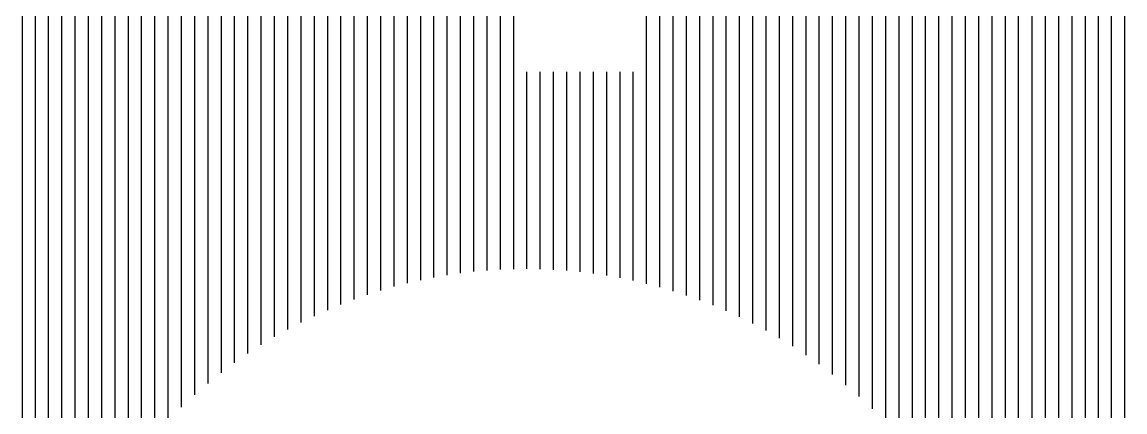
# Model space of a CAD drawing. Header units: millimetres. Extents: x -155 to -21, y -38 to 37.
# Drawn here: x -54.12 to -37.52, y -5.55 to 0.32 of the extents above; entities that cross this region are included whole.
import ezdxf

# ---------------------------------------------------------------- set-up
doc = ezdxf.new("R2010")
doc.units = ezdxf.units.MM
doc.layers.add('Layer 06', color=172, linetype='Continuous', true_color=0x0000bf)

msp = doc.modelspace()

# ---------------------------------------------------------------- linework, layer by layer
at = {"layer": 'Layer 06'}
for points in [[(-54.124, 13.156), (-54.124, -37.799)], [(-53.924, -9.59), (-53.924, 13.156)], [(-53.724, -8.748), (-53.724, 13.156)], [(-53.524, -8.168), (-53.524, 13.156)], [(-53.324, -7.704), (-53.324, 13.156)], [(-53.124, -7.31), (-53.124, 13.156)], [(-52.924, -6.965), (-52.924, 13.156)], [(-52.724, -6.657), (-52.724, 13.156)], [(-52.524, -6.38), (-52.524, 13.156)], [(-52.324, -6.126), (-52.324, 13.156)], [(-52.124, -5.894), (-52.124, 13.156)], [(-51.924, -5.679), (-51.924, 13.156)], [(-51.724, -5.481), (-51.724, 13.156)], [(-51.524, -5.296), (-51.524, 13.156)], [(-51.324, -5.124), (-51.324, 13.156)], [(-51.124, -4.964), (-51.124, 13.156)], [(-50.924, -4.815), (-50.924, 13.156)], [(-50.724, -4.676), (-50.724, 13.156)], [(-50.524, -4.546), (-50.524, 13.156)], [(-50.524, -4.546), (-50.524, 13.156)], [(-50.324, -4.425), (-50.324, 13.156)], [(-50.324, -4.425), (-50.324, 13.156)], [(-50.124, -4.312), (-50.124, 13.156)], [(-50.124, -4.312), (-50.124, 13.156)], [(-49.924, -4.207), (-49.924, 13.156)], [(-49.924, -4.207), (-49.924, 13.156)], [(-49.724, -4.11), (-49.724, 13.156)], [(-49.724, -4.11), (-49.724, 13.156)], [(-49.524, -4.019), (-49.524, 13.156)], [(-49.524, -4.019), (-49.524, 13.156)], [(-49.324, -3.936), (-49.324, 13.156)], [(-49.324, -3.936), (-49.324, 13.156)], [(-49.124, -3.859), (-49.124, 13.156)], [(-49.124, -3.859), (-49.124, 13.156)], [(-48.924, -3.789), (-48.924, 13.156)], [(-48.924, -3.789), (-48.924, 13.156)], [(-48.724, -3.725), (-48.724, 13.156)], [(-48.724, -3.725), (-48.724, 13.156)], [(-48.524, -3.667), (-48.524, 13.156)], [(-48.524, -3.667), (-48.524, 13.156)], [(-48.324, -3.615), (-48.324, 13.156)], [(-48.324, -3.615), (-48.324, 13.156)], [(-48.124, -3.569), (-48.124, 13.156)], [(-48.124, -3.569), (-48.124, 13.156)], [(-47.924, -3.529), (-47.924, 13.156)], [(-47.924, -3.529), (-47.924, 13.156)], [(-47.724, -3.494), (-47.724, 13.156)], [(-47.724, -3.494), (-47.724, 13.156)], [(-47.524, -3.465), (-47.524, 13.156)], [(-47.524, -3.465), (-47.524, 13.156)], [(-47.324, -3.441), (-47.324, 13.156)], [(-47.324, -3.441), (-47.324, 13.156)], [(-47.124, -3.423), (-47.124, 13.156)], [(-47.124, -3.423), (-47.124, 13.156)], [(-46.924, -3.41), (-46.924, 13.156)], [(-46.924, -3.41), (-46.924, 13.156)], [(-46.724, -3.402), (-46.724, 13.156)], [(-46.724, -3.402), (-46.724, 13.156)], [(-44.724, -3.623), (-44.724, 13.156)], [(-44.524, -3.676), (-44.524, 13.156)], [(-44.324, -3.735), (-44.324, 13.156)], [(-44.124, -3.799), (-44.124, 13.156)], [(-43.924, -3.871), (-43.924, 13.156)], [(-43.724, -3.948), (-43.724, 13.156)], [(-43.524, -4.033), (-43.524, 13.156)], [(-43.324, -4.124), (-43.324, 13.156)], [(-43.124, -4.223), (-43.124, 13.156)], [(-42.924, -4.329), (-42.924, 13.156)], [(-42.724, -4.443), (-42.724, 13.156)], [(-42.524, -4.565), (-42.524, 13.156)], [(-42.524, -4.565), (-42.524, 13.156)], [(-42.324, -4.697), (-42.324, 13.156)], [(-42.324, -4.697), (-42.324, 13.156)], [(-42.124, -4.837), (-42.124, 13.156)], [(-42.124, -4.837), (-42.124, 13.156)], [(-41.924, -4.988), (-41.924, 13.156)], [(-41.924, -4.988), (-41.924, 13.156)], [(-41.724, -5.15), (-41.724, 13.156)], [(-41.724, -5.15), (-41.724, 13.156)], [(-41.524, -5.323), (-41.524, 13.156)], [(-41.524, -5.323), (-41.524, 13.156)], [(-41.324, -5.51), (-41.324, 13.156)], [(-41.324, -5.51), (-41.324, 13.156)], [(-41.124, -5.711), (-41.124, 13.156)], [(-41.124, -5.711), (-41.124, 13.156)], [(-40.924, -5.928), (-40.924, 13.156)], [(-40.924, -5.928), (-40.924, 13.156)], [(-40.724, -6.164), (-40.724, 13.156)], [(-40.724, -6.164), (-40.724, 13.156)], [(-40.524, -6.42), (-40.524, 13.156)], [(-40.524, -6.42), (-40.524, 13.156)], [(-40.324, -6.702), (-40.324, 13.156)], [(-40.324, -6.702), (-40.324, 13.156)], [(-40.124, -7.015), (-40.124, 13.156)], [(-40.124, -7.015), (-40.124, 13.156)], [(-40.124, -7.015), (-40.124, 13.156)], [(-39.924, -7.366), (-39.924, 13.156)], [(-39.924, -7.366), (-39.924, 13.156)], [(-39.924, -7.366), (-39.924, 13.156)], [(-39.724, -7.769), (-39.724, 13.156)], [(-39.724, -7.769), (-39.724, 13.156)], [(-39.724, -7.769), (-39.724, 13.156)], [(-39.524, -8.247), (-39.524, 13.156)], [(-39.524, -8.247), (-39.524, 13.156)], [(-39.524, -8.247), (-39.524, 13.156)], [(-39.324, -8.853), (-39.324, 13.156)], [(-39.324, -8.853), (-39.324, 13.156)], [(-39.324, -8.853), (-39.324, 13.156)], [(-39.124, -9.776), (-39.124, 13.156)], [(-39.124, -9.776), (-39.124, 13.156)], [(-39.124, -9.776), (-39.124, 13.156)], [(-38.924, 13.156), (-38.924, -37.799)], [(-38.924, 13.156), (-38.924, -37.799)], [(-38.924, 13.156), (-38.924, -37.799)], [(-38.724, 13.156), (-38.724, -37.799)], [(-38.724, 13.156), (-38.724, -37.799)], [(-38.724, 13.156), (-38.724, -37.799)], [(-38.524, 13.156), (-38.524, -37.799)], [(-38.524, 13.156), (-38.524, -37.799)], [(-38.524, 13.156), (-38.524, -37.799)], [(-38.324, 13.156), (-38.324, -37.799)], [(-38.324, 13.156), (-38.324, -37.799)], [(-38.324, 13.156), (-38.324, -37.799)], [(-38.124, 13.156), (-38.124, -37.799)], [(-38.124, 13.156), (-38.124, -37.799)], [(-38.124, 13.156), (-38.124, -37.799)], [(-37.924, -9.59), (-37.924, 13.156)], [(-37.924, -9.59), (-37.924, 13.156)], [(-37.924, -9.59), (-37.924, 13.156)], [(-37.924, -9.59), (-37.924, 13.156)], [(-37.724, -8.748), (-37.724, 13.156)], [(-37.724, -8.748), (-37.724, 13.156)], [(-37.724, -8.748), (-37.724, 13.156)], [(-37.724, -8.748), (-37.724, 13.156)], [(-37.524, -8.168), (-37.524, 13.156)], [(-37.524, -8.168), (-37.524, 13.156)], [(-37.524, -8.168), (-37.524, 13.156)], [(-37.524, -8.168), (-37.524, 13.156)], [(-51.324, -5.124), (-51.324, -0.43)], [(-51.124, -4.964), (-51.124, -0.43)], [(-50.924, -4.815), (-50.924, -0.43)], [(-50.724, -4.676), (-50.724, -0.43)], [(-46.524, -3.4), (-46.524, -0.43)], [(-46.524, -3.4), (-46.524, -0.43)], [(-46.524, -3.4), (-46.524, -0.43)], [(-46.324, -3.403), (-46.324, -0.43)], [(-46.324, -3.403), (-46.324, -0.43)], [(-46.324, -3.403), (-46.324, -0.43)], [(-46.124, -3.411), (-46.124, -0.43)], [(-46.124, -3.411), (-46.124, -0.43)], [(-46.124, -3.411), (-46.124, -0.43)], [(-45.924, -3.425), (-45.924, -0.43)], [(-45.924, -3.425), (-45.924, -0.43)], [(-45.924, -3.425), (-45.924, -0.43)], [(-45.724, -3.444), (-45.724, -0.43)], [(-45.724, -3.444), (-45.724, -0.43)], [(-45.724, -3.444), (-45.724, -0.43)], [(-45.524, -3.469), (-45.524, -0.43)], [(-45.524, -3.469), (-45.524, -0.43)], [(-45.524, -3.469), (-45.524, -0.43)], [(-45.324, -3.499), (-45.324, -0.43)], [(-45.324, -3.499), (-45.324, -0.43)], [(-45.324, -3.499), (-45.324, -0.43)], [(-45.124, -3.535), (-45.124, -0.43)], [(-45.124, -3.535), (-45.124, -0.43)], [(-45.124, -3.535), (-45.124, -0.43)], [(-44.924, -3.576), (-44.924, -0.43)], [(-44.924, -3.576), (-44.924, -0.43)], [(-44.924, -3.576), (-44.924, -0.43)], [(-44.724, -3.623), (-44.724, -0.43)], [(-44.724, -3.623), (-44.724, -0.43)], [(-44.524, -3.676), (-44.524, -0.43)], [(-44.524, -3.676), (-44.524, -0.43)], [(-44.324, -3.735), (-44.324, -0.43)], [(-44.324, -3.735), (-44.324, -0.43)], [(-44.124, -3.799), (-44.124, -0.43)], [(-44.124, -3.799), (-44.124, -0.43)], [(-43.924, -3.871), (-43.924, -0.43)], [(-43.924, -3.871), (-43.924, -0.43)], [(-43.724, -3.948), (-43.724, -0.43)], [(-43.724, -3.948), (-43.724, -0.43)], [(-43.524, -4.033), (-43.524, -0.43)], [(-43.524, -4.033), (-43.524, -0.43)], [(-43.324, -4.124), (-43.324, -0.43)], [(-43.324, -4.124), (-43.324, -0.43)], [(-43.124, -4.223), (-43.124, -0.43)], [(-43.124, -4.223), (-43.124, -0.43)], [(-42.924, -4.329), (-42.924, -0.43)], [(-42.924, -4.329), (-42.924, -0.43)], [(-42.724, -4.443), (-42.724, -0.43)], [(-42.724, -4.443), (-42.724, -0.43)], [(-42.524, -4.565), (-42.524, -0.43)], [(-42.324, -4.697), (-42.324, -0.43)], [(-42.124, -4.837), (-42.124, -0.43)], [(-41.924, -4.988), (-41.924, -0.43)], [(-41.724, -5.15), (-41.724, -0.43)], [(-41.524, -5.323), (-41.524, -0.43)], [(-41.524, -5.323), (-41.524, -0.43)], [(-41.324, -5.51), (-41.324, -0.43)], [(-41.324, -5.51), (-41.324, -0.43)], [(-41.124, -5.711), (-41.124, -0.43)], [(-41.124, -5.711), (-41.124, -0.43)], [(-40.924, -5.928), (-40.924, -0.43)], [(-40.924, -5.928), (-40.924, -0.43)], [(-40.724, -6.164), (-40.724, -0.43)], [(-40.724, -6.164), (-40.724, -0.43)], [(-40.524, -6.42), (-40.524, -0.43)], [(-40.524, -6.42), (-40.524, -0.43)], [(-40.324, -6.702), (-40.324, -0.43)], [(-40.124, -7.015), (-40.124, -0.43)], [(-39.924, -7.366), (-39.924, -0.43)], [(-39.724, -7.769), (-39.724, -0.43)], [(-39.524, -8.247), (-39.524, -0.43)], [(-39.324, -8.853), (-39.324, -0.43)], [(-39.124, -9.776), (-39.124, -0.43)], [(-38.924, -0.43), (-38.924, -37.799)], [(-38.724, -0.43), (-38.724, -37.799)], [(-38.524, -0.43), (-38.524, -37.799)], [(-38.324, -0.43), (-38.324, -37.799)], [(-38.124, -0.43), (-38.124, -37.799)], [(-54.124, -1.522), (-54.124, -37.799)], [(-54.124, -1.522), (-54.124, -37.799)], [(-54.124, -1.522), (-54.124, -37.799)], [(-54.124, -1.522), (-54.124, -37.799)], [(-54.124, -1.522), (-54.124, -37.799)], [(-54.124, -1.522), (-54.124, -37.799)], [(-54.124, -1.522), (-54.124, -37.799)], [(-53.924, -9.59), (-53.924, -1.522)], [(-53.924, -9.59), (-53.924, -1.522)], [(-53.924, -9.59), (-53.924, -1.522)], [(-53.924, -9.59), (-53.924, -1.522)], [(-53.924, -9.59), (-53.924, -1.522)], [(-53.924, -9.59), (-53.924, -1.522)], [(-53.924, -9.59), (-53.924, -1.522)], [(-53.724, -8.748), (-53.724, -1.522)], [(-53.724, -8.748), (-53.724, -1.522)], [(-53.724, -8.748), (-53.724, -1.522)], [(-53.724, -8.748), (-53.724, -1.522)], [(-53.724, -8.748), (-53.724, -1.522)], [(-53.724, -8.748), (-53.724, -1.522)], [(-53.724, -8.748), (-53.724, -1.522)], [(-53.524, -8.168), (-53.524, -1.522)], [(-53.524, -8.168), (-53.524, -1.522)], [(-53.524, -8.168), (-53.524, -1.522)], [(-53.524, -8.168), (-53.524, -1.522)], [(-53.524, -8.168), (-53.524, -1.522)], [(-53.524, -8.168), (-53.524, -1.522)], [(-53.524, -8.168), (-53.524, -1.522)], [(-53.324, -7.704), (-53.324, -1.522)], [(-53.324, -7.704), (-53.324, -1.522)], [(-53.324, -7.704), (-53.324, -1.522)], [(-53.324, -7.704), (-53.324, -1.522)], [(-53.324, -7.704), (-53.324, -1.522)], [(-53.324, -7.704), (-53.324, -1.522)], [(-53.324, -7.704), (-53.324, -1.522)], [(-53.124, -7.31), (-53.124, -1.522)], [(-53.124, -7.31), (-53.124, -1.522)], [(-53.124, -7.31), (-53.124, -1.522)], [(-53.124, -7.31), (-53.124, -1.522)], [(-53.124, -7.31), (-53.124, -1.522)], [(-53.124, -7.31), (-53.124, -1.522)], [(-53.124, -7.31), (-53.124, -1.522)], [(-52.924, -6.965), (-52.924, -1.522)], [(-52.924, -6.965), (-52.924, -1.522)], [(-52.924, -6.965), (-52.924, -1.522)], [(-52.924, -6.965), (-52.924, -1.522)], [(-52.924, -6.965), (-52.924, -1.522)], [(-52.924, -6.965), (-52.924, -1.522)], [(-52.924, -6.965), (-52.924, -1.522)], [(-52.724, -6.657), (-52.724, -1.522)], [(-52.724, -6.657), (-52.724, -1.522)], [(-52.724, -6.657), (-52.724, -1.522)], [(-52.724, -6.657), (-52.724, -1.522)], [(-52.724, -6.657), (-52.724, -1.522)], [(-52.724, -6.657), (-52.724, -1.522)], [(-52.724, -6.657), (-52.724, -1.522)], [(-52.524, -6.38), (-52.524, -1.522)], [(-52.524, -6.38), (-52.524, -1.522)], [(-52.524, -6.38), (-52.524, -1.522)], [(-52.524, -6.38), (-52.524, -1.522)], [(-52.524, -6.38), (-52.524, -1.522)], [(-52.524, -6.38), (-52.524, -1.522)], [(-52.524, -6.38), (-52.524, -1.522)], [(-52.324, -6.126), (-52.324, -1.522)], [(-52.324, -6.126), (-52.324, -1.522)], [(-52.324, -6.126), (-52.324, -1.522)], [(-52.324, -6.126), (-52.324, -1.522)], [(-52.324, -6.126), (-52.324, -1.522)], [(-52.324, -6.126), (-52.324, -1.522)], [(-52.324, -6.126), (-52.324, -1.522)], [(-52.124, -5.894), (-52.124, -1.522)], [(-52.124, -5.894), (-52.124, -1.522)], [(-52.124, -5.894), (-52.124, -1.522)], [(-52.124, -5.894), (-52.124, -1.522)], [(-52.124, -5.894), (-52.124, -1.522)], [(-52.124, -5.894), (-52.124, -1.522)], [(-52.124, -5.894), (-52.124, -1.522)], [(-51.924, -5.679), (-51.924, -1.522)], [(-51.924, -5.679), (-51.924, -1.522)], [(-51.924, -5.679), (-51.924, -1.522)], [(-51.924, -5.679), (-51.924, -1.522)], [(-51.924, -5.679), (-51.924, -1.522)], [(-51.924, -5.679), (-51.924, -1.522)], [(-51.924, -5.679), (-51.924, -1.522)], [(-51.724, -5.481), (-51.724, -1.522)], [(-51.724, -5.481), (-51.724, -1.522)], [(-51.724, -5.481), (-51.724, -1.522)], [(-51.724, -5.481), (-51.724, -1.522)], [(-51.724, -5.481), (-51.724, -1.522)], [(-51.724, -5.481), (-51.724, -1.522)], [(-51.724, -5.481), (-51.724, -1.522)], [(-51.524, -5.296), (-51.524, -1.522)], [(-51.524, -5.296), (-51.524, -1.522)], [(-51.524, -5.296), (-51.524, -1.522)], [(-51.524, -5.296), (-51.524, -1.522)], [(-51.524, -5.296), (-51.524, -1.522)], [(-51.524, -5.296), (-51.524, -1.522)], [(-51.324, -5.124), (-51.324, -1.522)], [(-51.324, -5.124), (-51.324, -1.522)], [(-51.324, -5.124), (-51.324, -1.522)], [(-51.324, -5.124), (-51.324, -1.522)], [(-51.324, -5.124), (-51.324, -1.522)], [(-51.324, -5.124), (-51.324, -1.522)], [(-51.124, -4.964), (-51.124, -1.522)], [(-51.124, -4.964), (-51.124, -1.522)], [(-51.124, -4.964), (-51.124, -1.522)], [(-51.124, -4.964), (-51.124, -1.522)], [(-51.124, -4.964), (-51.124, -1.522)], [(-51.124, -4.964), (-51.124, -1.522)], [(-50.924, -4.815), (-50.924, -1.522)], [(-50.924, -4.815), (-50.924, -1.522)], [(-50.924, -4.815), (-50.924, -1.522)], [(-50.924, -4.815), (-50.924, -1.522)], [(-50.924, -4.815), (-50.924, -1.522)], [(-50.924, -4.815), (-50.924, -1.522)], [(-50.724, -4.676), (-50.724, -1.522)], [(-50.724, -4.676), (-50.724, -1.522)], [(-50.724, -4.676), (-50.724, -1.522)], [(-50.724, -4.676), (-50.724, -1.522)], [(-50.724, -4.676), (-50.724, -1.522)], [(-50.724, -4.676), (-50.724, -1.522)], [(-50.524, -4.546), (-50.524, -1.522)], [(-50.524, -4.546), (-50.524, -1.522)], [(-50.524, -4.546), (-50.524, -1.522)], [(-50.524, -4.546), (-50.524, -1.522)], [(-50.524, -4.546), (-50.524, -1.522)], [(-50.524, -4.546), (-50.524, -1.522)], [(-50.324, -4.425), (-50.324, -1.522)], [(-50.324, -4.425), (-50.324, -1.522)], [(-50.324, -4.425), (-50.324, -1.522)], [(-50.324, -4.425), (-50.324, -1.522)], [(-50.324, -4.425), (-50.324, -1.522)], [(-50.324, -4.425), (-50.324, -1.522)], [(-50.124, -4.312), (-50.124, -1.522)], [(-50.124, -4.312), (-50.124, -1.522)], [(-50.124, -4.312), (-50.124, -1.522)], [(-50.124, -4.312), (-50.124, -1.522)], [(-50.124, -4.312), (-50.124, -1.522)], [(-50.124, -4.312), (-50.124, -1.522)], [(-49.924, -4.207), (-49.924, -1.522)], [(-49.924, -4.207), (-49.924, -1.522)], [(-49.924, -4.207), (-49.924, -1.522)], [(-49.924, -4.207), (-49.924, -1.522)], [(-49.924, -4.207), (-49.924, -1.522)], [(-49.924, -4.207), (-49.924, -1.522)], [(-49.724, -4.11), (-49.724, -1.522)], [(-49.724, -4.11), (-49.724, -1.522)], [(-49.724, -4.11), (-49.724, -1.522)], [(-49.724, -4.11), (-49.724, -1.522)], [(-49.724, -4.11), (-49.724, -1.522)], [(-49.724, -4.11), (-49.724, -1.522)], [(-49.524, -4.019), (-49.524, -1.522)], [(-49.524, -4.019), (-49.524, -1.522)], [(-49.524, -4.019), (-49.524, -1.522)], [(-49.524, -4.019), (-49.524, -1.522)], [(-49.524, -4.019), (-49.524, -1.522)], [(-49.524, -4.019), (-49.524, -1.522)], [(-49.324, -3.936), (-49.324, -1.522)], [(-49.324, -3.936), (-49.324, -1.522)], [(-49.324, -3.936), (-49.324, -1.522)], [(-49.324, -3.936), (-49.324, -1.522)], [(-49.324, -3.936), (-49.324, -1.522)], [(-49.324, -3.936), (-49.324, -1.522)], [(-49.124, -3.859), (-49.124, -1.522)], [(-49.124, -3.859), (-49.124, -1.522)], [(-49.124, -3.859), (-49.124, -1.522)], [(-49.124, -3.859), (-49.124, -1.522)], [(-49.124, -3.859), (-49.124, -1.522)], [(-49.124, -3.859), (-49.124, -1.522)], [(-48.924, -3.789), (-48.924, -1.522)], [(-48.924, -3.789), (-48.924, -1.522)], [(-48.924, -3.789), (-48.924, -1.522)], [(-48.924, -3.789), (-48.924, -1.522)], [(-48.924, -3.789), (-48.924, -1.522)], [(-48.924, -3.789), (-48.924, -1.522)], [(-48.724, -3.725), (-48.724, -1.522)], [(-48.724, -3.725), (-48.724, -1.522)], [(-48.724, -3.725), (-48.724, -1.522)], [(-48.724, -3.725), (-48.724, -1.522)], [(-48.724, -3.725), (-48.724, -1.522)], [(-48.724, -3.725), (-48.724, -1.522)], [(-48.524, -3.667), (-48.524, -1.522)], [(-48.524, -3.667), (-48.524, -1.522)], [(-48.524, -3.667), (-48.524, -1.522)], [(-48.524, -3.667), (-48.524, -1.522)], [(-48.524, -3.667), (-48.524, -1.522)], [(-48.524, -3.667), (-48.524, -1.522)], [(-48.324, -3.615), (-48.324, -1.522)], [(-48.324, -3.615), (-48.324, -1.522)], [(-48.324, -3.615), (-48.324, -1.522)], [(-48.324, -3.615), (-48.324, -1.522)], [(-48.324, -3.615), (-48.324, -1.522)], [(-48.324, -3.615), (-48.324, -1.522)], [(-48.124, -3.569), (-48.124, -1.522)], [(-48.124, -3.569), (-48.124, -1.522)], [(-48.124, -3.569), (-48.124, -1.522)], [(-48.124, -3.569), (-48.124, -1.522)], [(-48.124, -3.569), (-48.124, -1.522)], [(-48.124, -3.569), (-48.124, -1.522)], [(-47.924, -3.529), (-47.924, -1.522)], [(-47.924, -3.529), (-47.924, -1.522)], [(-47.924, -3.529), (-47.924, -1.522)], [(-47.924, -3.529), (-47.924, -1.522)], [(-47.924, -3.529), (-47.924, -1.522)], [(-47.924, -3.529), (-47.924, -1.522)], [(-47.724, -3.494), (-47.724, -1.522)], [(-47.724, -3.494), (-47.724, -1.522)], [(-47.724, -3.494), (-47.724, -1.522)], [(-47.724, -3.494), (-47.724, -1.522)], [(-47.724, -3.494), (-47.724, -1.522)], [(-47.724, -3.494), (-47.724, -1.522)], [(-47.524, -3.465), (-47.524, -1.522)], [(-47.524, -3.465), (-47.524, -1.522)], [(-47.524, -3.465), (-47.524, -1.522)], [(-47.524, -3.465), (-47.524, -1.522)], [(-47.524, -3.465), (-47.524, -1.522)], [(-47.524, -3.465), (-47.524, -1.522)], [(-47.324, -3.441), (-47.324, -1.522)], [(-47.324, -3.441), (-47.324, -1.522)], [(-47.324, -3.441), (-47.324, -1.522)], [(-47.324, -3.441), (-47.324, -1.522)], [(-47.324, -3.441), (-47.324, -1.522)], [(-47.324, -3.441), (-47.324, -1.522)], [(-47.124, -3.423), (-47.124, -1.522)], [(-47.124, -3.423), (-47.124, -1.522)], [(-47.124, -3.423), (-47.124, -1.522)], [(-47.124, -3.423), (-47.124, -1.522)], [(-47.124, -3.423), (-47.124, -1.522)], [(-47.124, -3.423), (-47.124, -1.522)], [(-46.924, -3.41), (-46.924, -1.522)], [(-46.924, -3.41), (-46.924, -1.522)], [(-46.924, -3.41), (-46.924, -1.522)], [(-46.924, -3.41), (-46.924, -1.522)], [(-46.924, -3.41), (-46.924, -1.522)], [(-46.924, -3.41), (-46.924, -1.522)], [(-46.724, -3.402), (-46.724, -1.522)], [(-46.724, -3.402), (-46.724, -1.522)], [(-46.724, -3.402), (-46.724, -1.522)], [(-46.724, -3.402), (-46.724, -1.522)], [(-46.724, -3.402), (-46.724, -1.522)], [(-46.724, -3.402), (-46.724, -1.522)], [(-46.524, -3.4), (-46.524, -1.522)], [(-46.524, -3.4), (-46.524, -1.522)], [(-46.524, -3.4), (-46.524, -1.522)], [(-46.524, -3.4), (-46.524, -1.522)], [(-46.524, -3.4), (-46.524, -1.522)], [(-46.324, -3.403), (-46.324, -1.522)], [(-46.324, -3.403), (-46.324, -1.522)], [(-46.324, -3.403), (-46.324, -1.522)], [(-46.324, -3.403), (-46.324, -1.522)], [(-46.324, -3.403), (-46.324, -1.522)], [(-46.124, -3.411), (-46.124, -1.522)], [(-46.124, -3.411), (-46.124, -1.522)], [(-46.124, -3.411), (-46.124, -1.522)], [(-46.124, -3.411), (-46.124, -1.522)], [(-46.124, -3.411), (-46.124, -1.522)], [(-45.924, -3.425), (-45.924, -1.522)], [(-45.924, -3.425), (-45.924, -1.522)], [(-45.924, -3.425), (-45.924, -1.522)], [(-45.924, -3.425), (-45.924, -1.522)], [(-45.924, -3.425), (-45.924, -1.522)], [(-45.724, -3.444), (-45.724, -1.522)], [(-45.724, -3.444), (-45.724, -1.522)], [(-45.724, -3.444), (-45.724, -1.522)], [(-45.724, -3.444), (-45.724, -1.522)], [(-45.724, -3.444), (-45.724, -1.522)], [(-45.524, -3.469), (-45.524, -1.522)], [(-45.524, -3.469), (-45.524, -1.522)], [(-45.524, -3.469), (-45.524, -1.522)], [(-45.524, -3.469), (-45.524, -1.522)], [(-45.524, -3.469), (-45.524, -1.522)], [(-45.324, -3.499), (-45.324, -1.522)], [(-45.324, -3.499), (-45.324, -1.522)], [(-45.324, -3.499), (-45.324, -1.522)], [(-45.324, -3.499), (-45.324, -1.522)], [(-45.324, -3.499), (-45.324, -1.522)], [(-45.124, -3.535), (-45.124, -1.522)], [(-45.124, -3.535), (-45.124, -1.522)], [(-45.124, -3.535), (-45.124, -1.522)], [(-45.124, -3.535), (-45.124, -1.522)], [(-45.124, -3.535), (-45.124, -1.522)], [(-44.924, -3.576), (-44.924, -1.522)], [(-44.924, -3.576), (-44.924, -1.522)], [(-44.924, -3.576), (-44.924, -1.522)], [(-44.924, -3.576), (-44.924, -1.522)], [(-44.924, -3.576), (-44.924, -1.522)], [(-44.724, -3.623), (-44.724, -1.522)], [(-44.724, -3.623), (-44.724, -1.522)], [(-44.724, -3.623), (-44.724, -1.522)], [(-44.724, -3.623), (-44.724, -1.522)], [(-44.724, -3.623), (-44.724, -1.522)], [(-44.524, -3.676), (-44.524, -1.522)], [(-44.524, -3.676), (-44.524, -1.522)], [(-44.524, -3.676), (-44.524, -1.522)], [(-44.524, -3.676), (-44.524, -1.522)], [(-44.524, -3.676), (-44.524, -1.522)], [(-44.324, -3.735), (-44.324, -1.522)], [(-44.324, -3.735), (-44.324, -1.522)], [(-44.324, -3.735), (-44.324, -1.522)], [(-44.324, -3.735), (-44.324, -1.522)], [(-44.324, -3.735), (-44.324, -1.522)], [(-44.124, -3.799), (-44.124, -1.522)], [(-44.124, -3.799), (-44.124, -1.522)], [(-44.124, -3.799), (-44.124, -1.522)], [(-44.124, -3.799), (-44.124, -1.522)], [(-44.124, -3.799), (-44.124, -1.522)], [(-43.924, -3.871), (-43.924, -1.522)], [(-43.924, -3.871), (-43.924, -1.522)], [(-43.924, -3.871), (-43.924, -1.522)], [(-43.924, -3.871), (-43.924, -1.522)], [(-43.924, -3.871), (-43.924, -1.522)], [(-43.724, -3.948), (-43.724, -1.522)], [(-43.724, -3.948), (-43.724, -1.522)], [(-43.724, -3.948), (-43.724, -1.522)], [(-43.724, -3.948), (-43.724, -1.522)], [(-43.724, -3.948), (-43.724, -1.522)], [(-43.524, -4.033), (-43.524, -1.522)], [(-43.524, -4.033), (-43.524, -1.522)], [(-43.524, -4.033), (-43.524, -1.522)], [(-43.524, -4.033), (-43.524, -1.522)], [(-43.524, -4.033), (-43.524, -1.522)], [(-43.324, -4.124), (-43.324, -1.522)], [(-43.324, -4.124), (-43.324, -1.522)], [(-43.324, -4.124), (-43.324, -1.522)], [(-43.324, -4.124), (-43.324, -1.522)], [(-43.324, -4.124), (-43.324, -1.522)], [(-43.124, -4.223), (-43.124, -1.522)], [(-43.124, -4.223), (-43.124, -1.522)], [(-43.124, -4.223), (-43.124, -1.522)], [(-43.124, -4.223), (-43.124, -1.522)], [(-43.124, -4.223), (-43.124, -1.522)], [(-42.924, -4.329), (-42.924, -1.522)], [(-42.924, -4.329), (-42.924, -1.522)], [(-42.924, -4.329), (-42.924, -1.522)], [(-42.924, -4.329), (-42.924, -1.522)], [(-42.924, -4.329), (-42.924, -1.522)], [(-42.724, -4.443), (-42.724, -1.522)], [(-42.724, -4.443), (-42.724, -1.522)], [(-42.724, -4.443), (-42.724, -1.522)], [(-42.724, -4.443), (-42.724, -1.522)], [(-42.724, -4.443), (-42.724, -1.522)], [(-42.524, -4.565), (-42.524, -1.522)], [(-42.524, -4.565), (-42.524, -1.522)], [(-42.524, -4.565), (-42.524, -1.522)], [(-42.524, -4.565), (-42.524, -1.522)], [(-42.524, -4.565), (-42.524, -1.522)], [(-42.324, -4.697), (-42.324, -1.522)], [(-42.324, -4.697), (-42.324, -1.522)], [(-42.324, -4.697), (-42.324, -1.522)], [(-42.324, -4.697), (-42.324, -1.522)], [(-42.324, -4.697), (-42.324, -1.522)], [(-42.124, -4.837), (-42.124, -1.522)], [(-42.124, -4.837), (-42.124, -1.522)], [(-42.124, -4.837), (-42.124, -1.522)], [(-42.124, -4.837), (-42.124, -1.522)], [(-42.124, -4.837), (-42.124, -1.522)], [(-41.924, -4.988), (-41.924, -1.522)], [(-41.924, -4.988), (-41.924, -1.522)], [(-41.924, -4.988), (-41.924, -1.522)], [(-41.924, -4.988), (-41.924, -1.522)], [(-41.924, -4.988), (-41.924, -1.522)], [(-41.724, -5.15), (-41.724, -1.522)], [(-41.724, -5.15), (-41.724, -1.522)], [(-41.724, -5.15), (-41.724, -1.522)], [(-41.724, -5.15), (-41.724, -1.522)], [(-41.724, -5.15), (-41.724, -1.522)], [(-41.524, -5.323), (-41.524, -1.522)], [(-41.524, -5.323), (-41.524, -1.522)], [(-41.524, -5.323), (-41.524, -1.522)], [(-41.524, -5.323), (-41.524, -1.522)], [(-41.324, -5.51), (-41.324, -1.522)], [(-41.324, -5.51), (-41.324, -1.522)], [(-41.324, -5.51), (-41.324, -1.522)], [(-41.324, -5.51), (-41.324, -1.522)], [(-41.124, -5.711), (-41.124, -1.522)], [(-41.124, -5.711), (-41.124, -1.522)], [(-41.124, -5.711), (-41.124, -1.522)], [(-41.124, -5.711), (-41.124, -1.522)], [(-40.924, -5.928), (-40.924, -1.522)], [(-40.924, -5.928), (-40.924, -1.522)], [(-40.924, -5.928), (-40.924, -1.522)], [(-40.924, -5.928), (-40.924, -1.522)], [(-40.724, -6.164), (-40.724, -1.522)], [(-40.724, -6.164), (-40.724, -1.522)], [(-40.724, -6.164), (-40.724, -1.522)], [(-40.724, -6.164), (-40.724, -1.522)], [(-40.524, -6.42), (-40.524, -1.522)], [(-40.524, -6.42), (-40.524, -1.522)], [(-40.524, -6.42), (-40.524, -1.522)], [(-40.524, -6.42), (-40.524, -1.522)], [(-40.324, -6.702), (-40.324, -1.522)], [(-40.324, -6.702), (-40.324, -1.522)], [(-40.324, -6.702), (-40.324, -1.522)], [(-40.324, -6.702), (-40.324, -1.522)], [(-40.124, -7.015), (-40.124, -1.522)], [(-40.124, -7.015), (-40.124, -1.522)], [(-40.124, -7.015), (-40.124, -1.522)], [(-40.124, -7.015), (-40.124, -1.522)], [(-39.924, -7.366), (-39.924, -1.522)], [(-39.924, -7.366), (-39.924, -1.522)], [(-39.924, -7.366), (-39.924, -1.522)], [(-39.924, -7.366), (-39.924, -1.522)], [(-39.724, -7.769), (-39.724, -1.522)], [(-39.724, -7.769), (-39.724, -1.522)], [(-39.724, -7.769), (-39.724, -1.522)], [(-39.724, -7.769), (-39.724, -1.522)], [(-39.524, -8.247), (-39.524, -1.522)], [(-39.524, -8.247), (-39.524, -1.522)], [(-39.524, -8.247), (-39.524, -1.522)], [(-39.524, -8.247), (-39.524, -1.522)], [(-39.324, -8.853), (-39.324, -1.522)], [(-39.324, -8.853), (-39.324, -1.522)], [(-39.324, -8.853), (-39.324, -1.522)], [(-39.324, -8.853), (-39.324, -1.522)], [(-39.124, -9.776), (-39.124, -1.522)], [(-39.124, -9.776), (-39.124, -1.522)], [(-39.124, -9.776), (-39.124, -1.522)], [(-39.124, -9.776), (-39.124, -1.522)], [(-38.924, -1.522), (-38.924, -37.799)], [(-38.924, -1.522), (-38.924, -37.799)], [(-38.924, -1.522), (-38.924, -37.799)], [(-38.924, -1.522), (-38.924, -37.799)], [(-38.724, -1.522), (-38.724, -37.799)], [(-38.724, -1.522), (-38.724, -37.799)], [(-38.724, -1.522), (-38.724, -37.799)], [(-38.724, -1.522), (-38.724, -37.799)], [(-38.524, -1.522), (-38.524, -37.799)], [(-38.524, -1.522), (-38.524, -37.799)], [(-38.524, -1.522), (-38.524, -37.799)], [(-38.524, -1.522), (-38.524, -37.799)], [(-38.324, -1.522), (-38.324, -37.799)], [(-38.324, -1.522), (-38.324, -37.799)], [(-38.324, -1.522), (-38.324, -37.799)], [(-38.324, -1.522), (-38.324, -37.799)], [(-38.124, -1.522), (-38.124, -37.799)], [(-38.124, -1.522), (-38.124, -37.799)], [(-38.124, -1.522), (-38.124, -37.799)], [(-38.124, -1.522), (-38.124, -37.799)], [(-37.924, -9.59), (-37.924, -1.522)], [(-37.924, -9.59), (-37.924, -1.522)], [(-37.924, -9.59), (-37.924, -1.522)], [(-37.924, -9.59), (-37.924, -1.522)], [(-37.724, -8.748), (-37.724, -1.522)], [(-37.724, -8.748), (-37.724, -1.522)], [(-37.724, -8.748), (-37.724, -1.522)], [(-37.724, -8.748), (-37.724, -1.522)], [(-37.524, -8.168), (-37.524, -1.522)], [(-37.524, -8.168), (-37.524, -1.522)], [(-37.524, -8.168), (-37.524, -1.522)], [(-37.524, -8.168), (-37.524, -1.522)]]:
    msp.add_lwpolyline(points, dxfattribs=at)
at = {"layer": 'Layer 06', "extrusion": (1, 0, 0)}
for points in [[(-6.702, 46.5), (-0.43, 46.508), (10.57, 46.508), (13.156, 46.5)], [(-5.296, 48), (-1.522, 47.999), (-0.43, 47.999)]]:
    msp.add_lwpolyline(points, dxfattribs=at)

doc.saveas('drawing.dxf')
